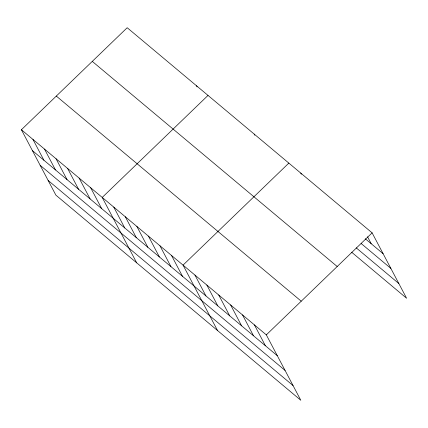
<?xml version="1.0" encoding="UTF-8"?>
<svg xmlns="http://www.w3.org/2000/svg" width="428" height="428" viewBox="0 0 428 428"><rect width="100%" height="100%" fill="white"/><g stroke="black" fill="none" stroke-linecap="round" stroke-linejoin="round"><path stroke-width="0.64" d="M21.4 129.743L266.323 334.867L300.809 400.276L55.886 195.152L21.4 129.743L127.191 27.724L372.114 232.848L406.6 298.257L351.581 252.178M208.019 95.417L102.222 197.431L136.709 262.84M288.841 163.105L183.05 265.125L217.536 330.534M266.323 334.867L372.114 232.848M365.261 238.749L383.103 253.697M361.12 243.495L390.86 268.399M356.219 247.849L398.848 283.555M92.282 61.391L337.2 266.516M56.309 96.075L301.232 301.2M32.389 150.586L277.312 355.711M40.146 165.294L285.064 370.418M48.134 180.445L293.057 385.569M367.545 236.786L371.21 243.73M300.734 173.073L301.349 174.228M254.2 134.098L254.81 135.253M196.468 85.744L197.078 86.905M254.425 324.906L265.414 345.749M242.532 314.938L253.52 335.787M230.633 304.977L241.622 325.82M218.735 295.015L229.729 315.859M206.842 285.048L217.831 305.897M194.943 275.086L205.938 295.93M171.5 255.452L182.494 276.301M159.954 245.784L170.949 266.628M148.409 236.112L159.398 256.961M136.864 226.444L147.853 247.288M125.318 216.771L136.307 237.62M113.768 207.104L124.762 227.947M90.677 187.764L101.666 208.607M79.132 178.091L90.121 198.94M67.587 168.423L78.575 189.267M56.041 158.751L67.03 179.6M44.491 149.083L55.485 169.927M32.945 139.41L43.934 160.254"/></g></svg>
